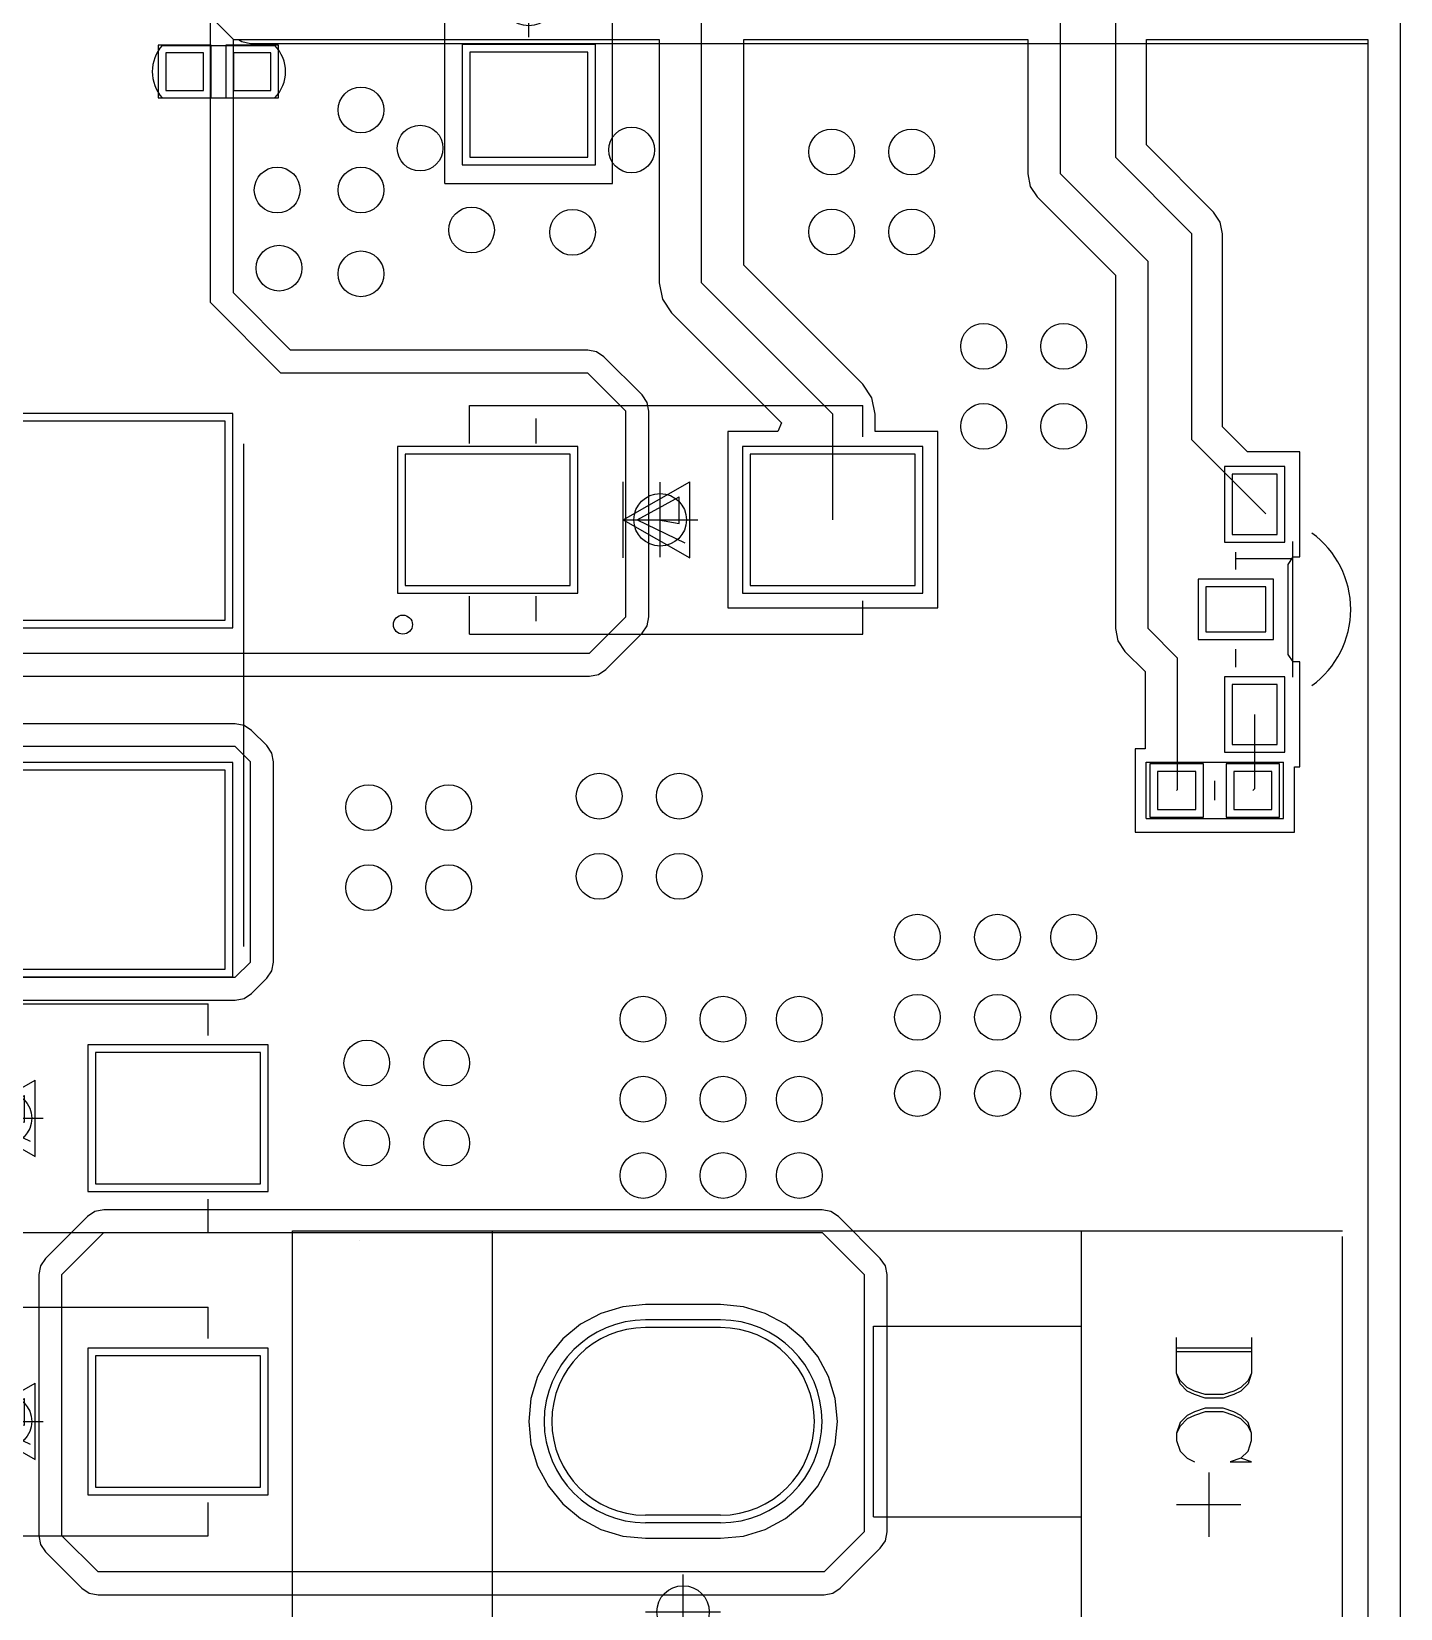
# Model space of a CAD drawing. Header units: millimetres. Extents: x 36 to 139, y 37 to 145.
# Drawn here: x 120.6 to 138.85, y 53.22 to 74.24 of the extents above; entities that cross this region are included whole.
import ezdxf

# ---------------------------------------------------------------- set-up
doc = ezdxf.new("R2010")
doc.units = ezdxf.units.MM
for name, color, linetype in [('BottomLayer', 5, 'Continuous'), ('BottomSolder', 6, 'Continuous'), ('KeepOutLayer', 6, 'Continuous'), ('Mechanical15', 56, 'Continuous'), ('Mechanical6', 56, 'Continuous'), ('MultiLayer', 9, 'Continuous'), ('TopLayer', 1, 'Continuous'), ('TopOverlay', 2, 'Continuous'), ('TopPaste', 8, 'Continuous'), ('TopSolder', 216, 'Continuous')]:
    doc.layers.add(name, color=color, linetype=linetype)

# ---------------------------------------------------------------- blocks, each defined once
blk = doc.blocks.new('SMA_16')
at = {"layer": 'Mechanical15'}
for p, q in [((0, 0.5), (0, -0.5)), ((0.5, 0), (-0.5, 0))]:
    blk.add_line(p, q, dxfattribs=at)
blk.add_circle((0, 0), 0.35, dxfattribs=at)
at = {"layer": 'TopLayer'}
for p, q in [((-3.4, 0.875), (-3.4, -0.875)), ((-1.2, 0.875), (-3.4, 0.875)), ((-1.2, -0.875), (-1.2, 0.875)), ((1.2, 0.875), (1.2, -0.875)), ((3.4, 0.875), (1.2, 0.875)), ((3.4, -0.875), (3.4, 0.875)), ((-3.4, -0.875), (-1.2, -0.875)), ((1.2, -0.875), (3.4, -0.875))]:
    blk.add_line(p, q, dxfattribs=at)
at = {"layer": 'TopOverlay'}
for p, q in [((-2.7, 1.524), (-2.7, 1.08)), ((2.54, 1.524), (-2.7, 1.524)), ((2.54, 1.524), (2.54, 1.016)), ((1.651, 1.35), (1.651, 1.016)), ((-0.395, 0.508), (-0.395, -0.508)), ((0.494, 0), (-0.395, 0.508)), ((0.494, 0.508), (0.494, -0.508)), ((0.305, 0), (-0.33, 0.305)), ((0.494, 0), (-0.395, -0.508)), ((0.023, 0), (-0.254, 0.051)), ((-0.254, 0.051), (-0.254, -0.305)), ((0.305, 0), (-0.254, -0.305)), ((1.651, -1.016), (1.651, -1.35)), ((2.54, -1.016), (2.54, -1.524)), ((-2.7, -1.105), (-2.7, -1.524)), ((2.54, -1.524), (-2.7, -1.524))]:
    blk.add_line(p, q, dxfattribs=at)
blk.add_circle((3.429, 1.397), 0.127, dxfattribs=at)
at = {"layer": 'TopPaste'}
for p, q in [((-3.4, 0.875), (-3.4, -0.875)), ((-1.2, 0.875), (-3.4, 0.875)), ((-1.2, -0.875), (-1.2, 0.875)), ((1.2, 0.875), (1.2, -0.875)), ((3.4, 0.875), (1.2, 0.875)), ((3.4, -0.875), (3.4, 0.875)), ((-3.4, -0.875), (-1.2, -0.875)), ((1.2, -0.875), (3.4, -0.875))]:
    blk.add_line(p, q, dxfattribs=at)
at = {"layer": 'TopSolder'}
for p, q in [((-3.502, 0.977), (-3.502, -0.977)), ((-1.098, 0.977), (-3.502, 0.977)), ((-1.098, -0.977), (-1.098, 0.977)), ((1.098, 0.977), (1.098, -0.977)), ((3.502, 0.977), (1.098, 0.977)), ((3.502, -0.977), (3.502, 0.977)), ((-3.502, -0.977), (-1.098, -0.977)), ((1.098, -0.977), (3.502, -0.977))]:
    blk.add_line(p, q, dxfattribs=at)
blk = doc.blocks.new('KF128_5_08_2P_17')
at = {"layer": 'BottomLayer'}
for p, q in [((-3.79, -0.5), (-3.79, 0.5)), ((-1.29, -0.5), (-1.29, 0.5)), ((1.29, -0.5), (1.29, 0.5)), ((3.79, -0.5), (3.79, 0.5))]:
    blk.add_line(p, q, dxfattribs=at)
for centre, start, end in [((-2.54, 0.5), 0, 180), ((2.54, 0.5), 0, 180), ((-2.54, -0.5), 180, 0), ((2.54, -0.5), 180, 0)]:
    blk.add_arc(centre, 1.25, start, end, dxfattribs=at)
at = {"layer": 'BottomSolder'}
for p, q in [((-3.892, -0.5), (-3.892, 0.5)), ((-1.188, -0.5), (-1.188, 0.5)), ((1.188, -0.5), (1.188, 0.5)), ((3.892, -0.5), (3.892, 0.5))]:
    blk.add_line(p, q, dxfattribs=at)
for centre, start, end in [((-2.54, 0.5), 0, 180), ((2.54, 0.5), 0, 180), ((-2.54, -0.5), 180, 0), ((2.54, -0.5), 180, 0)]:
    blk.add_arc(centre, 1.352, start, end, dxfattribs=at)
at = {"layer": 'Mechanical15'}
for p, q in [((0, 0.5), (0, -0.5)), ((-0.5, 0), (0.5, 0))]:
    blk.add_line(p, q, dxfattribs=at)
blk.add_circle((0, 0), 0.35, dxfattribs=at)
at = {"layer": 'MultiLayer'}
for p, q in [((-3.79, -0.5), (-3.79, 0.5)), ((-1.29, -0.5), (-1.29, 0.5)), ((1.29, -0.5), (1.29, 0.5)), ((3.79, -0.5), (3.79, 0.5))]:
    blk.add_line(p, q, dxfattribs=at)
for centre, start, end in [((-2.54, 0.5), 0, 180), ((2.54, 0.5), 0, 180), ((-2.54, -0.5), 180, 0), ((2.54, -0.5), 180, 0)]:
    blk.add_arc(centre, 1.25, start, end, dxfattribs=at)
at = {"layer": 'TopLayer'}
for p, q in [((-3.79, -0.5), (-3.79, 0.5)), ((-1.29, -0.5), (-1.29, 0.5)), ((1.29, -0.5), (1.29, 0.5)), ((3.79, -0.5), (3.79, 0.5))]:
    blk.add_line(p, q, dxfattribs=at)
for centre, start, end in [((-2.54, 0.5), 0, 180), ((2.54, 0.5), 0, 180), ((-2.54, -0.5), 180, 0), ((2.54, -0.5), 180, 0)]:
    blk.add_arc(centre, 1.25, start, end, dxfattribs=at)
at = {"layer": 'TopOverlay'}
for p, q in [((-5.588, 5.207), (-5.588, -5.309)), ((-5.588, 5.207), (5.08, 5.207)), ((5.08, 5.207), (5.08, -5.309)), ((-5.588, 2.54), (5.08, 2.54)), ((-3.81, -2.54), (-3.81, -5.309)), ((-3.81, -2.54), (-1.27, -2.54)), ((-1.27, -2.54), (-1.27, -5.309)), ((1.27, -2.54), (1.27, -5.309)), ((1.27, -2.54), (3.81, -2.54)), ((3.81, -2.54), (3.81, -5.309)), ((-5.588, -5.309), (5.08, -5.309))]:
    blk.add_line(p, q, dxfattribs=at)
at = {"layer": 'TopSolder'}
for p, q in [((-3.892, -0.5), (-3.892, 0.5)), ((-1.188, -0.5), (-1.188, 0.5)), ((1.188, -0.5), (1.188, 0.5)), ((3.892, -0.5), (3.892, 0.5))]:
    blk.add_line(p, q, dxfattribs=at)
for centre, start, end in [((-2.54, 0.5), 0, 180), ((2.54, 0.5), 0, 180), ((-2.54, -0.5), 180, 0), ((2.54, -0.5), 180, 0)]:
    blk.add_arc(centre, 1.352, start, end, dxfattribs=at)
blk = doc.blocks.new('IND_SMD_L6_7_W6_7_23')
at = {"layer": 'Mechanical6'}
blk.add_circle((-3.35, 3.35), 0.03, dxfattribs=at)
at = {"layer": 'TopLayer'}
for p, q in [((-3.65, 3.65), (-3.65, -3.65)), ((-1, 3.65), (-3.65, 3.65)), ((-1, -3.65), (-1, 3.65)), ((1, 3.65), (1, -3.65)), ((3.65, 3.65), (1, 3.65)), ((3.65, -3.65), (3.65, 3.65)), ((-3.65, -3.65), (-1, -3.65)), ((1, -3.65), (3.65, -3.65))]:
    blk.add_line(p, q, dxfattribs=at)
at = {"layer": 'TopOverlay'}
for p, q in [((3.35, 3.9), (-3.35, 3.9)), ((-3.35, -3.9), (3.35, -3.9))]:
    blk.add_line(p, q, dxfattribs=at)
at = {"layer": 'TopPaste'}
for p, q in [((-3.65, 3.65), (-3.65, -3.65)), ((-1, 3.65), (-3.65, 3.65)), ((-1, -3.65), (-1, 3.65)), ((1, 3.65), (1, -3.65)), ((3.65, 3.65), (1, 3.65)), ((3.65, -3.65), (3.65, 3.65)), ((-3.65, -3.65), (-1, -3.65)), ((1, -3.65), (3.65, -3.65))]:
    blk.add_line(p, q, dxfattribs=at)
at = {"layer": 'TopSolder'}
for p, q in [((-3.752, 3.752), (-3.752, -3.752)), ((-0.899, 3.752), (-3.752, 3.752)), ((-0.899, -3.752), (-0.899, 3.752)), ((0.899, 3.752), (0.899, -3.752)), ((3.752, 3.752), (0.899, 3.752)), ((3.752, -3.752), (3.752, 3.752)), ((-3.752, -3.752), (-0.899, -3.752)), ((0.899, -3.752), (3.752, -3.752))]:
    blk.add_line(p, q, dxfattribs=at)
blk = doc.blocks.new('R_1206_L_37')
at = {"layer": 'Mechanical15'}
for p, q in [((0, 0.5), (0, -0.5)), ((-0.5, 0), (0.5, 0))]:
    blk.add_line(p, q, dxfattribs=at)
blk.add_circle((0, 0), 0.35, dxfattribs=at)
at = {"layer": 'TopLayer'}
for p, q in [((-2.098, 0.787), (-2.098, -0.787)), ((-0.701, 0.787), (-2.098, 0.787)), ((-0.701, -0.787), (-0.701, 0.787)), ((0.751, 0.787), (0.751, -0.787)), ((2.148, 0.787), (0.751, 0.787)), ((2.148, -0.787), (2.148, 0.787)), ((-2.098, -0.787), (-0.701, -0.787)), ((0.751, -0.787), (2.148, -0.787))]:
    blk.add_line(p, q, dxfattribs=at)
at = {"layer": 'TopOverlay'}
for p, q in [((-2.45, 1.118), (-2.45, -1.118)), ((-2.45, 1.118), (2.5, 1.118)), ((2.5, 1.118), (2.5, -1.118)), ((-2.45, -1.118), (2.5, -1.118))]:
    blk.add_line(p, q, dxfattribs=at)
at = {"layer": 'TopPaste'}
for p, q in [((-2.098, 0.787), (-2.098, -0.787)), ((-0.701, 0.787), (-2.098, 0.787)), ((-0.701, -0.787), (-0.701, 0.787)), ((0.751, 0.787), (0.751, -0.787)), ((2.148, 0.787), (0.751, 0.787)), ((2.148, -0.787), (2.148, 0.787)), ((-2.098, -0.787), (-0.701, -0.787)), ((0.751, -0.787), (2.148, -0.787))]:
    blk.add_line(p, q, dxfattribs=at)
at = {"layer": 'TopSolder'}
for p, q in [((-2.2, 0.889), (-2.2, -0.889)), ((-0.6, 0.889), (-2.2, 0.889)), ((-0.6, -0.889), (-0.6, 0.889)), ((0.65, 0.889), (0.65, -0.889)), ((2.25, 0.889), (0.65, 0.889)), ((2.25, -0.889), (2.25, 0.889)), ((-2.2, -0.889), (-0.6, -0.889)), ((0.65, -0.889), (2.25, -0.889))]:
    blk.add_line(p, q, dxfattribs=at)
blk = doc.blocks.new('C0402_63')
at = {"layer": 'TopLayer'}
for p, q in [((-0.695, 0.253), (-0.695, -0.247)), ((-0.195, 0.253), (-0.695, 0.253)), ((-0.195, -0.247), (-0.195, 0.253)), ((0.205, 0.253), (0.205, -0.247)), ((0.705, 0.253), (0.205, 0.253)), ((0.705, -0.247), (0.705, 0.253)), ((-0.695, -0.247), (-0.195, -0.247)), ((0.205, -0.247), (0.705, -0.247))]:
    blk.add_line(p, q, dxfattribs=at)
at = {"layer": 'TopOverlay'}
for p, q in [((-0.745, 0.353), (0.755, 0.353)), ((-0.745, -0.347), (0.755, -0.347))]:
    blk.add_line(p, q, dxfattribs=at)
for centre, radius, start, end in [((-0.342, 0.003), 0.534, 139.1, 221), ((0.405, 0.003), 0.495, 315, 45)]:
    blk.add_arc(centre, radius, start, end, dxfattribs=at)
at = {"layer": 'TopPaste'}
for p, q in [((-0.695, 0.253), (-0.695, -0.247)), ((-0.195, 0.253), (-0.695, 0.253)), ((-0.195, -0.247), (-0.195, 0.253)), ((0.205, 0.253), (0.205, -0.247)), ((0.705, 0.253), (0.205, 0.253)), ((0.705, -0.247), (0.705, 0.253)), ((-0.695, -0.247), (-0.195, -0.247)), ((0.205, -0.247), (0.705, -0.247))]:
    blk.add_line(p, q, dxfattribs=at)
at = {"layer": 'TopSolder'}
for p, q in [((-0.797, 0.355), (-0.797, -0.348)), ((-0.093, 0.355), (-0.797, 0.355)), ((-0.093, -0.348), (-0.093, 0.355)), ((0.103, 0.355), (0.103, -0.348)), ((0.807, 0.355), (0.103, 0.355)), ((0.807, -0.348), (0.807, 0.355)), ((-0.797, -0.348), (-0.093, -0.348)), ((0.103, -0.348), (0.807, -0.348))]:
    blk.add_line(p, q, dxfattribs=at)
blk = doc.blocks.new('SMA_65')
at = {"layer": 'Mechanical15'}
for p, q in [((0, 0.5), (0, -0.5)), ((0.5, 0), (-0.5, 0))]:
    blk.add_line(p, q, dxfattribs=at)
blk.add_circle((0, 0), 0.35, dxfattribs=at)
at = {"layer": 'TopLayer'}
for p, q in [((-3.4, 0.875), (-3.4, -0.875)), ((-1.2, 0.875), (-3.4, 0.875)), ((-1.2, -0.875), (-1.2, 0.875)), ((1.2, 0.875), (1.2, -0.875)), ((3.4, 0.875), (1.2, 0.875)), ((3.4, -0.875), (3.4, 0.875)), ((-3.4, -0.875), (-1.2, -0.875)), ((1.2, -0.875), (3.4, -0.875))]:
    blk.add_line(p, q, dxfattribs=at)
at = {"layer": 'TopOverlay'}
for p, q in [((-2.7, 1.524), (-2.7, 1.08)), ((2.54, 1.524), (-2.7, 1.524)), ((2.54, 1.524), (2.54, 1.016)), ((1.651, 1.35), (1.651, 1.016)), ((-0.395, 0.508), (-0.395, -0.508)), ((0.494, 0), (-0.395, 0.508)), ((0.494, 0.508), (0.494, -0.508)), ((0.305, 0), (-0.33, 0.305)), ((0.494, 0), (-0.395, -0.508)), ((0.023, 0), (-0.254, 0.051)), ((-0.254, 0.051), (-0.254, -0.305)), ((0.305, 0), (-0.254, -0.305)), ((1.651, -1.016), (1.651, -1.35)), ((2.54, -1.016), (2.54, -1.524)), ((-2.7, -1.105), (-2.7, -1.524)), ((2.54, -1.524), (-2.7, -1.524))]:
    blk.add_line(p, q, dxfattribs=at)
blk.add_circle((3.429, 1.397), 0.127, dxfattribs=at)
at = {"layer": 'TopPaste'}
for p, q in [((-3.4, 0.875), (-3.4, -0.875)), ((-1.2, 0.875), (-3.4, 0.875)), ((-1.2, -0.875), (-1.2, 0.875)), ((1.2, 0.875), (1.2, -0.875)), ((3.4, 0.875), (1.2, 0.875)), ((3.4, -0.875), (3.4, 0.875)), ((-3.4, -0.875), (-1.2, -0.875)), ((1.2, -0.875), (3.4, -0.875))]:
    blk.add_line(p, q, dxfattribs=at)
at = {"layer": 'TopSolder'}
for p, q in [((-3.502, 0.977), (-3.502, -0.977)), ((-1.098, 0.977), (-3.502, 0.977)), ((-1.098, -0.977), (-1.098, 0.977)), ((1.098, 0.977), (1.098, -0.977)), ((3.502, 0.977), (1.098, 0.977)), ((3.502, -0.977), (3.502, 0.977)), ((-3.502, -0.977), (-1.098, -0.977)), ((1.098, -0.977), (3.502, -0.977))]:
    blk.add_line(p, q, dxfattribs=at)
blk = doc.blocks.new('LED_1204_70')
at = {"layer": 'TopLayer'}
for p, q in [((-1, 0.427), (-1.8, 0.427)), ((-1.8, 0.427), (-1.8, -0.173)), ((-1, -0.173), (-1, 0.427)), ((1.8, 0.427), (1, 0.427)), ((1, 0.427), (1, -0.173)), ((1.8, -0.173), (1.8, 0.427)), ((0.3, 0.273), (-0.3, 0.273)), ((-0.3, 0.273), (-0.3, -0.527)), ((0.3, -0.527), (0.3, 0.273)), ((-1.8, -0.173), (-1, -0.173)), ((1, -0.173), (1.8, -0.173)), ((-0.3, -0.527), (0.3, -0.527))]:
    blk.add_line(p, q, dxfattribs=at)
at = {"layer": 'TopOverlay'}
for p, q in [((0.903, 0.635), (-0.903, 0.635)), ((-0.68, -0.127), (-0.68, 0.635)), ((-0.531, -0.127), (-0.762, -0.127)), ((0.769, -0.127), (0.531, -0.127))]:
    blk.add_line(p, q, dxfattribs=at)
blk.add_arc((0, 0.15), 1.256, 36.0228, 143.9772, dxfattribs=at)
at = {"layer": 'TopPaste'}
for p, q in [((-1, 0.427), (-1.8, 0.427)), ((-1.8, 0.427), (-1.8, -0.173)), ((-1, -0.173), (-1, 0.427)), ((1.8, 0.427), (1, 0.427)), ((1, 0.427), (1, -0.173)), ((1.8, -0.173), (1.8, 0.427)), ((0.3, 0.273), (-0.3, 0.273)), ((-0.3, 0.273), (-0.3, -0.527)), ((0.3, -0.527), (0.3, 0.273)), ((-1.8, -0.173), (-1, -0.173)), ((1, -0.173), (1.8, -0.173)), ((-0.3, -0.527), (0.3, -0.527))]:
    blk.add_line(p, q, dxfattribs=at)
at = {"layer": 'TopSolder'}
for p, q in [((-0.898, 0.529), (-1.902, 0.529)), ((-1.902, 0.529), (-1.902, -0.275)), ((-0.898, -0.275), (-0.898, 0.529)), ((1.902, 0.529), (0.898, 0.529)), ((0.898, 0.529), (0.898, -0.275)), ((1.902, -0.275), (1.902, 0.529)), ((0.402, 0.375), (-0.402, 0.375)), ((-0.402, 0.375), (-0.402, -0.629)), ((0.402, -0.629), (0.402, 0.375)), ((-1.902, -0.275), (-0.898, -0.275)), ((0.898, -0.275), (1.902, -0.275)), ((-0.402, -0.629), (0.402, -0.629))]:
    blk.add_line(p, q, dxfattribs=at)
blk = doc.blocks.new('0402__77')
at = {"layer": 'TopLayer'}
for p, q in [((-0.762, 0.254), (-0.762, -0.254)), ((-0.254, 0.254), (-0.762, 0.254)), ((-0.254, -0.254), (-0.254, 0.254)), ((0.254, 0.254), (0.254, -0.254)), ((0.762, 0.254), (0.254, 0.254)), ((0.762, -0.254), (0.762, 0.254)), ((-0.762, -0.254), (-0.254, -0.254)), ((0.254, -0.254), (0.762, -0.254))]:
    blk.add_line(p, q, dxfattribs=at)
at = {"layer": 'TopOverlay'}
for p, q in [((-0.914, 0.372), (-0.914, -0.376)), ((0.914, 0.372), (-0.914, 0.372)), ((0.914, 0.372), (0.914, -0.376)), ((0, 0.127), (0, -0.127)), ((0.914, -0.376), (-0.914, -0.376))]:
    blk.add_line(p, q, dxfattribs=at)
at = {"layer": 'TopPaste'}
for p, q in [((-0.762, 0.254), (-0.762, -0.254)), ((-0.254, 0.254), (-0.762, 0.254)), ((-0.254, -0.254), (-0.254, 0.254)), ((0.254, 0.254), (0.254, -0.254)), ((0.762, 0.254), (0.254, 0.254)), ((0.762, -0.254), (0.762, 0.254)), ((-0.762, -0.254), (-0.254, -0.254)), ((0.254, -0.254), (0.762, -0.254))]:
    blk.add_line(p, q, dxfattribs=at)
at = {"layer": 'TopSolder'}
for p, q in [((-0.864, 0.356), (-0.864, -0.356)), ((-0.152, 0.356), (-0.864, 0.356)), ((-0.152, -0.356), (-0.152, 0.356)), ((0.152, 0.356), (0.152, -0.356)), ((0.864, 0.356), (0.152, 0.356)), ((0.864, -0.356), (0.864, 0.356)), ((-0.864, -0.356), (-0.152, -0.356)), ((0.152, -0.356), (0.864, -0.356))]:
    blk.add_line(p, q, dxfattribs=at)
blk = doc.blocks.new('SMA_78')
at = {"layer": 'Mechanical15'}
for p, q in [((0, 0.5), (0, -0.5)), ((0.5, 0), (-0.5, 0))]:
    blk.add_line(p, q, dxfattribs=at)
blk.add_circle((0, 0), 0.35, dxfattribs=at)
at = {"layer": 'TopLayer'}
for p, q in [((-3.4, 0.875), (-3.4, -0.875)), ((-1.2, 0.875), (-3.4, 0.875)), ((-1.2, -0.875), (-1.2, 0.875)), ((1.2, 0.875), (1.2, -0.875)), ((3.4, 0.875), (1.2, 0.875)), ((3.4, -0.875), (3.4, 0.875)), ((-3.4, -0.875), (-1.2, -0.875)), ((1.2, -0.875), (3.4, -0.875))]:
    blk.add_line(p, q, dxfattribs=at)
at = {"layer": 'TopOverlay'}
for p, q in [((-2.7, 1.524), (-2.7, 1.08)), ((2.54, 1.524), (-2.7, 1.524)), ((2.54, 1.524), (2.54, 1.016)), ((1.651, 1.35), (1.651, 1.016)), ((-0.395, 0.508), (-0.395, -0.508)), ((0.494, 0), (-0.395, 0.508)), ((0.494, 0.508), (0.494, -0.508)), ((0.305, 0), (-0.33, 0.305)), ((0.494, 0), (-0.395, -0.508)), ((0.023, 0), (-0.254, 0.051)), ((-0.254, 0.051), (-0.254, -0.305)), ((0.305, 0), (-0.254, -0.305)), ((1.651, -1.016), (1.651, -1.35)), ((2.54, -1.016), (2.54, -1.524)), ((-2.7, -1.105), (-2.7, -1.524)), ((2.54, -1.524), (-2.7, -1.524))]:
    blk.add_line(p, q, dxfattribs=at)
blk.add_circle((3.429, 1.397), 0.127, dxfattribs=at)
at = {"layer": 'TopPaste'}
for p, q in [((-3.4, 0.875), (-3.4, -0.875)), ((-1.2, 0.875), (-3.4, 0.875)), ((-1.2, -0.875), (-1.2, 0.875)), ((1.2, 0.875), (1.2, -0.875)), ((3.4, 0.875), (1.2, 0.875)), ((3.4, -0.875), (3.4, 0.875)), ((-3.4, -0.875), (-1.2, -0.875)), ((1.2, -0.875), (3.4, -0.875))]:
    blk.add_line(p, q, dxfattribs=at)
at = {"layer": 'TopSolder'}
for p, q in [((-3.502, 0.977), (-3.502, -0.977)), ((-1.098, 0.977), (-3.502, 0.977)), ((-1.098, -0.977), (-1.098, 0.977)), ((1.098, 0.977), (1.098, -0.977)), ((3.502, 0.977), (1.098, 0.977)), ((3.502, -0.977), (3.502, 0.977)), ((-3.502, -0.977), (-1.098, -0.977)), ((1.098, -0.977), (3.502, -0.977))]:
    blk.add_line(p, q, dxfattribs=at)

msp = doc.modelspace()

# ---------------------------------------------------------------- linework, layer by layer
at = {"layer": 'BottomLayer'}
for p, q in [((122.987, 74.436), (123.292, 74.131)), ((123.292, 74.131), (123.36, 74.131)), ((123.36, 74.131), (123.403, 74.102)), ((123.403, 74.102), (123.52, 74.079)), ((123.52, 74.079), (123.52, 74.079)), ((123.52, 74.079), (138.413, 74.079)), ((138.413, 74.079), (138.413, 45.356)), ((128.482, 57.244), (128.19, 57.155)), ((128.786, 57.273), (128.482, 57.244)), ((129.786, 57.273), (128.786, 57.273)), ((130.09, 57.244), (129.786, 57.273)), ((130.382, 57.155), (130.09, 57.244)), ((127.921, 57.011), (127.685, 56.817)), ((128.19, 57.155), (127.921, 57.011)), ((130.651, 57.011), (130.382, 57.155)), ((130.887, 56.817), (130.651, 57.011)), ((127.685, 56.817), (127.491, 56.581)), ((131.081, 56.581), (130.887, 56.817)), ((127.491, 56.581), (127.347, 56.312)), ((131.225, 56.312), (131.081, 56.581)), ((127.347, 56.312), (127.258, 56.02)), ((131.314, 56.02), (131.225, 56.312)), ((127.258, 56.02), (127.229, 55.716)), ((131.343, 55.716), (131.314, 56.02)), ((127.229, 55.716), (127.258, 55.412)), ((131.314, 55.412), (131.343, 55.716)), ((127.258, 55.412), (127.347, 55.12)), ((131.225, 55.12), (131.314, 55.412)), ((127.347, 55.12), (127.491, 54.851)), ((131.081, 54.851), (131.225, 55.12)), ((127.491, 54.851), (127.685, 54.615)), ((130.887, 54.615), (131.081, 54.851)), ((127.685, 54.615), (127.921, 54.421)), ((130.651, 54.421), (130.887, 54.615)), ((127.921, 54.421), (128.19, 54.277)), ((128.19, 54.277), (128.482, 54.188)), ((130.09, 54.188), (130.382, 54.277)), ((130.382, 54.277), (130.651, 54.421)), ((128.482, 54.188), (128.786, 54.158)), ((128.786, 54.158), (129.786, 54.158)), ((129.786, 54.158), (130.09, 54.188))]:
    msp.add_line(p, q, dxfattribs=at)
for centre in [(124.993, 73.191), (125.781, 72.683), (128.6, 72.658), (131.267, 72.632), (132.334, 72.632), (123.876, 72.124), (124.993, 72.124), (126.467, 71.591), (127.813, 71.561), (131.267, 71.566), (132.334, 71.566), (123.901, 71.083), (124.993, 71.007), (133.292, 70.042), (134.359, 70.042), (133.292, 68.975), (134.359, 68.975), (128.168, 64.047), (129.235, 64.047), (125.095, 63.895), (126.162, 63.895), (128.168, 62.98), (129.235, 62.98), (125.095, 62.828), (126.162, 62.828), (132.41, 62.168), (133.477, 62.168), (134.493, 62.168), (128.753, 61.075), (129.819, 61.075), (130.835, 61.075), (132.41, 61.101), (133.477, 61.101), (134.493, 61.101), (125.07, 60.491), (126.136, 60.491), (128.753, 60.009), (129.819, 60.009), (130.835, 60.009), (132.41, 60.085), (133.477, 60.085), (134.493, 60.085), (125.07, 59.424), (126.136, 59.424), (128.753, 58.993), (129.819, 58.993), (130.835, 58.993)]:
    msp.add_circle(centre, 0.305, dxfattribs=at)
at = {"layer": 'KeepOutLayer'}
msp.add_line((138.848, 44.921), (138.848, 129.921), dxfattribs=at)
at = {"layer": 'MultiLayer'}
for centre in [(124.993, 73.191), (125.781, 72.683), (128.6, 72.658), (131.267, 72.632), (132.334, 72.632), (123.876, 72.124), (124.993, 72.124), (126.467, 71.591), (127.813, 71.561), (131.267, 71.566), (132.334, 71.566), (123.901, 71.083), (124.993, 71.007), (133.292, 70.042), (134.359, 70.042), (133.292, 68.975), (134.359, 68.975), (128.168, 64.047), (129.235, 64.047), (125.095, 63.895), (126.162, 63.895), (128.168, 62.98), (129.235, 62.98), (125.095, 62.828), (126.162, 62.828), (132.41, 62.168), (133.477, 62.168), (134.493, 62.168), (128.753, 61.075), (129.819, 61.075), (130.835, 61.075), (132.41, 61.101), (133.477, 61.101), (134.493, 61.101), (125.07, 60.491), (126.136, 60.491), (128.753, 60.009), (129.819, 60.009), (130.835, 60.009), (132.41, 60.085), (133.477, 60.085), (134.493, 60.085), (125.07, 59.424), (126.136, 59.424), (128.753, 58.993), (129.819, 58.993), (130.835, 58.993)]:
    msp.add_circle(centre, 0.305, dxfattribs=at)
at = {"layer": 'TopLayer'}
for p, q in [((135.052, 72.556), (135.052, 84.088)), ((134.315, 72.34), (134.315, 83.504)), ((122.987, 70.626), (122.987, 78.906)), ((129.531, 70.888), (129.531, 76.363)), ((123.293, 70.753), (123.293, 74.131)), ((123.293, 74.131), (128.967, 74.131)), ((128.967, 74.131), (128.967, 70.888)), ((130.096, 71.122), (130.096, 74.131)), ((130.096, 74.131), (133.88, 74.131)), ((133.88, 74.131), (133.88, 72.34)), ((135.461, 72.726), (135.461, 74.131)), ((135.461, 74.131), (138.413, 74.131)), ((138.413, 74.131), (138.413, 45.356)), ((136.357, 71.83), (135.461, 72.726)), ((135.052, 72.556), (136.068, 71.54)), ((133.88, 72.34), (133.913, 72.173)), ((134.315, 72.34), (135.484, 71.171)), ((133.913, 72.173), (134.007, 72.032)), ((134.007, 72.032), (135.048, 70.991)), ((136.446, 71.697), (136.357, 71.83)), ((136.477, 71.54), (136.446, 71.697)), ((136.068, 68.797), (136.068, 71.54)), ((136.477, 68.967), (136.477, 71.54)), ((131.681, 69.538), (130.096, 71.122)), ((135.484, 66.282), (135.484, 71.171)), ((128.967, 70.888), (128.967, 70.888)), ((128.967, 70.888), (129.01, 70.672)), ((129.531, 70.888), (131.281, 69.139)), ((135.048, 70.991), (135.048, 66.282)), ((123.927, 69.686), (122.987, 70.626)), ((124.053, 69.992), (123.293, 70.753)), ((129.01, 70.672), (129.132, 70.489)), ((129.132, 70.489), (130.598, 69.023)), ((128.016, 69.992), (124.053, 69.992)), ((128.133, 69.969), (128.016, 69.992)), ((128.016, 69.992), (128.016, 69.992)), ((128.232, 69.902), (128.133, 69.969)), ((128.74, 69.394), (128.232, 69.902)), ((128.016, 69.686), (123.927, 69.686)), ((128.524, 69.178), (128.016, 69.686)), ((128.807, 69.295), (128.74, 69.394)), ((128.74, 69.394), (128.74, 69.394)), ((131.803, 69.355), (131.681, 69.538)), ((131.681, 69.538), (131.681, 69.538)), ((131.846, 69.139), (131.803, 69.355)), ((128.524, 66.435), (128.524, 69.178)), ((128.83, 69.178), (128.807, 69.295)), ((128.83, 66.435), (128.83, 69.178)), ((128.83, 69.178), (128.83, 69.178)), ((131.281, 67.73), (131.281, 69.139)), ((131.846, 68.905), (131.846, 69.139)), ((130.598, 69.023), (130.55, 68.905)), ((136.807, 68.636), (136.477, 68.967)), ((130.55, 68.905), (129.881, 68.905)), ((129.881, 68.905), (129.881, 66.555)), ((132.681, 68.905), (131.846, 68.905)), ((132.681, 66.555), (132.681, 68.905)), ((136.068, 68.797), (137.053, 67.811)), ((137.506, 68.636), (136.807, 68.636)), ((137.506, 67.236), (137.506, 68.636)), ((137.352, 67.136), (137.417, 67.236)), ((137.352, 65.936), (137.352, 67.136)), ((137.417, 67.236), (137.506, 67.236)), ((128.041, 65.952), (128.524, 66.435)), ((128.807, 66.318), (128.83, 66.435)), ((128.83, 66.435), (128.83, 66.435)), ((129.881, 66.555), (132.681, 66.555)), ((128.258, 65.736), (128.74, 66.219)), ((128.74, 66.219), (128.807, 66.318)), ((135.048, 66.282), (135.081, 66.116)), ((135.484, 66.282), (135.878, 65.888)), ((135.081, 66.116), (135.176, 65.975)), ((115.849, 65.952), (128.041, 65.952)), ((135.176, 65.975), (135.443, 65.707)), ((135.878, 64.137), (135.878, 65.888)), ((137.417, 65.836), (137.352, 65.936)), ((137.506, 65.836), (137.417, 65.836)), ((137.506, 64.436), (137.506, 65.836)), ((115.849, 65.646), (128.041, 65.646)), ((128.041, 65.646), (128.158, 65.67)), ((128.041, 65.646), (128.041, 65.646)), ((128.158, 65.67), (128.258, 65.736)), ((128.258, 65.736), (128.258, 65.736)), ((135.443, 65.707), (135.443, 64.677)), ((123.317, 65.013), (115.799, 65.013)), ((123.434, 64.99), (123.317, 65.013)), ((123.317, 65.013), (123.317, 65.013)), ((123.533, 64.924), (123.434, 64.99)), ((136.906, 64.149), (136.906, 65.136)), ((123.736, 64.721), (123.533, 64.924)), ((123.803, 64.621), (123.736, 64.721)), ((123.317, 64.708), (115.799, 64.708)), ((123.52, 64.504), (123.317, 64.708)), ((123.826, 64.504), (123.803, 64.621)), ((135.443, 64.677), (135.311, 64.677)), ((135.311, 64.677), (135.311, 63.569)), ((123.52, 61.837), (123.52, 64.504)), ((123.826, 61.837), (123.826, 64.504)), ((137.435, 63.569), (137.435, 64.436)), ((137.435, 64.436), (137.506, 64.436)), ((135.865, 64.123), (135.878, 64.137)), ((136.881, 64.123), (136.906, 64.149)), ((135.311, 63.569), (137.435, 63.569)), ((123.317, 61.634), (123.52, 61.837)), ((123.803, 61.72), (123.826, 61.837)), ((123.826, 61.837), (123.826, 61.837)), ((120.117, 61.634), (123.317, 61.634)), ((123.533, 61.418), (123.736, 61.621)), ((123.736, 61.621), (123.803, 61.72)), ((123.434, 61.352), (123.533, 61.418)), ((120.243, 61.328), (123.317, 61.328)), ((123.317, 61.328), (123.434, 61.352)), ((121.348, 58.447), (120.789, 57.888)), ((121.447, 58.513), (121.348, 58.447)), ((121.564, 58.536), (121.447, 58.513)), ((131.14, 58.536), (121.564, 58.536)), ((121.564, 58.536), (121.564, 58.536)), ((131.257, 58.513), (131.14, 58.536)), ((131.14, 58.536), (131.14, 58.536)), ((131.356, 58.447), (131.257, 58.513)), ((131.915, 57.888), (131.356, 58.447)), ((121.006, 57.672), (121.564, 58.231)), ((121.564, 58.231), (131.14, 58.231)), ((131.14, 58.231), (131.699, 57.672)), ((124.968, 58.129), (124.968, 58.129)), ((120.723, 57.789), (120.7, 57.672)), ((120.789, 57.888), (120.723, 57.789)), ((131.982, 57.789), (131.915, 57.888)), ((132.005, 57.672), (131.982, 57.789)), ((120.7, 57.672), (120.7, 57.672)), ((120.7, 57.672), (120.7, 54.192)), ((121.006, 54.192), (121.006, 57.672)), ((131.699, 57.672), (131.699, 54.243)), ((132.005, 54.243), (132.005, 57.672)), ((132.005, 57.672), (132.005, 57.672)), ((131.699, 54.243), (131.166, 53.709)), ((131.982, 54.126), (132.005, 54.243)), ((132.005, 54.243), (132.005, 54.243)), ((120.7, 54.192), (120.7, 54.192)), ((120.7, 54.192), (120.723, 54.075)), ((120.723, 54.075), (120.789, 53.976)), ((121.488, 53.709), (121.006, 54.192)), ((131.382, 53.493), (131.915, 54.027)), ((131.915, 54.027), (131.982, 54.126)), ((120.789, 53.976), (120.789, 53.976)), ((120.789, 53.976), (121.272, 53.493)), ((131.166, 53.709), (121.488, 53.709)), ((121.272, 53.493), (121.371, 53.427)), ((121.371, 53.427), (121.488, 53.404)), ((121.488, 53.404), (121.488, 53.404)), ((121.488, 53.404), (131.166, 53.404)), ((131.166, 53.404), (131.283, 53.427)), ((131.166, 53.404), (131.166, 53.404)), ((131.283, 53.427), (131.382, 53.493))]:
    msp.add_line(p, q, dxfattribs=at)
for centre in [(124.993, 73.191), (125.781, 72.683), (128.6, 72.658), (131.267, 72.632), (132.334, 72.632), (123.876, 72.124), (124.993, 72.124), (126.467, 71.591), (127.813, 71.561), (131.267, 71.566), (132.334, 71.566), (123.901, 71.083), (124.993, 71.007), (133.292, 70.042), (134.359, 70.042), (133.292, 68.975), (134.359, 68.975), (128.168, 64.047), (129.235, 64.047), (125.095, 63.895), (126.162, 63.895), (128.168, 62.98), (129.235, 62.98), (125.095, 62.828), (126.162, 62.828), (132.41, 62.168), (133.477, 62.168), (134.493, 62.168), (128.753, 61.075), (129.819, 61.075), (130.835, 61.075), (132.41, 61.101), (133.477, 61.101), (134.493, 61.101), (125.07, 60.491), (126.136, 60.491), (128.753, 60.009), (129.819, 60.009), (130.835, 60.009), (132.41, 60.085), (133.477, 60.085), (134.493, 60.085), (125.07, 59.424), (126.136, 59.424), (128.753, 58.993), (129.819, 58.993), (130.835, 58.993)]:
    msp.add_circle(centre, 0.305, dxfattribs=at)
at = {"layer": 'TopOverlay'}
for p, q in [((134.595, 58.256), (138.074, 58.256)), ((138.074, 47.588), (138.074, 58.18)), ((135.865, 56.358), (135.865, 56.834)), ((136.864, 56.834), (136.864, 56.358)), ((136.864, 56.691), (135.865, 56.691)), ((136.864, 56.643), (135.865, 56.643)), ((135.912, 56.215), (135.865, 56.358)), ((135.912, 56.262), (135.865, 56.358)), ((136.864, 56.358), (136.817, 56.215)), ((136.864, 56.358), (136.817, 56.262)), ((136.007, 56.167), (135.912, 56.262)), ((136.007, 56.119), (135.912, 56.215)), ((136.103, 56.119), (136.007, 56.167)), ((136.103, 56.072), (136.007, 56.119)), ((136.245, 56.072), (136.103, 56.119)), ((136.626, 56.119), (136.484, 56.072)), ((136.722, 56.167), (136.626, 56.119)), ((136.722, 56.119), (136.626, 56.072)), ((136.817, 56.262), (136.722, 56.167)), ((136.817, 56.215), (136.722, 56.119)), ((136.245, 56.024), (136.103, 56.072)), ((136.484, 56.072), (136.245, 56.072)), ((136.484, 56.024), (136.245, 56.024)), ((136.626, 56.072), (136.484, 56.024)), ((135.912, 55.701), (135.865, 55.558)), ((136.007, 55.796), (135.912, 55.701)), ((136.007, 55.748), (135.912, 55.653)), ((136.103, 55.843), (136.007, 55.796)), ((136.103, 55.796), (136.007, 55.748)), ((136.245, 55.891), (136.103, 55.843)), ((136.245, 55.843), (136.103, 55.796)), ((136.484, 55.891), (136.245, 55.891)), ((136.484, 55.843), (136.245, 55.843)), ((136.626, 55.843), (136.484, 55.891)), ((136.626, 55.796), (136.484, 55.843)), ((136.722, 55.796), (136.626, 55.843)), ((136.722, 55.748), (136.626, 55.796)), ((136.817, 55.701), (136.722, 55.796)), ((136.817, 55.653), (136.722, 55.748)), ((136.864, 55.558), (136.817, 55.701)), ((135.912, 55.653), (135.865, 55.558)), ((135.865, 55.558), (135.865, 55.462)), ((136.864, 55.558), (136.817, 55.653)), ((136.864, 55.462), (136.864, 55.558)), ((135.865, 55.462), (135.912, 55.32)), ((135.912, 55.32), (136.007, 55.224)), ((136.722, 55.224), (136.817, 55.32)), ((136.817, 55.32), (136.864, 55.462)), ((136.007, 55.224), (136.103, 55.177)), ((136.722, 55.224), (136.579, 55.177)), ((136.579, 55.177), (136.864, 55.177)), ((136.864, 55.177), (136.722, 55.224)), ((136.293, 55.034), (136.293, 54.177)), ((136.722, 54.606), (135.865, 54.606))]:
    msp.add_line(p, q, dxfattribs=at)

# ---------------------------------------------------------------- block references
for name, p, rotation in [('R_1206_L_37', (127.229, 74.662), 90), ('IND_SMD_L6_7_W6_7_23', (119.532, 65.393), 90), ('SMA_65', (128.981, 67.73), 180), ('LED_1204_70', (136.779, 66.536), 270), ('0402__77', (136.373, 64.123), 180), ('SMA_78', (120.255, 59.755), 180), ('KF128_5_08_2P_17', (129.286, 53.176), 90), ('SMA_16', (120.255, 55.716), 180)]:
    msp.add_blockref(name, p, dxfattribs=dict(rotation=rotation))
msp.add_blockref('C0402_63', (123.088, 73.699))

doc.saveas('drawing.dxf')
